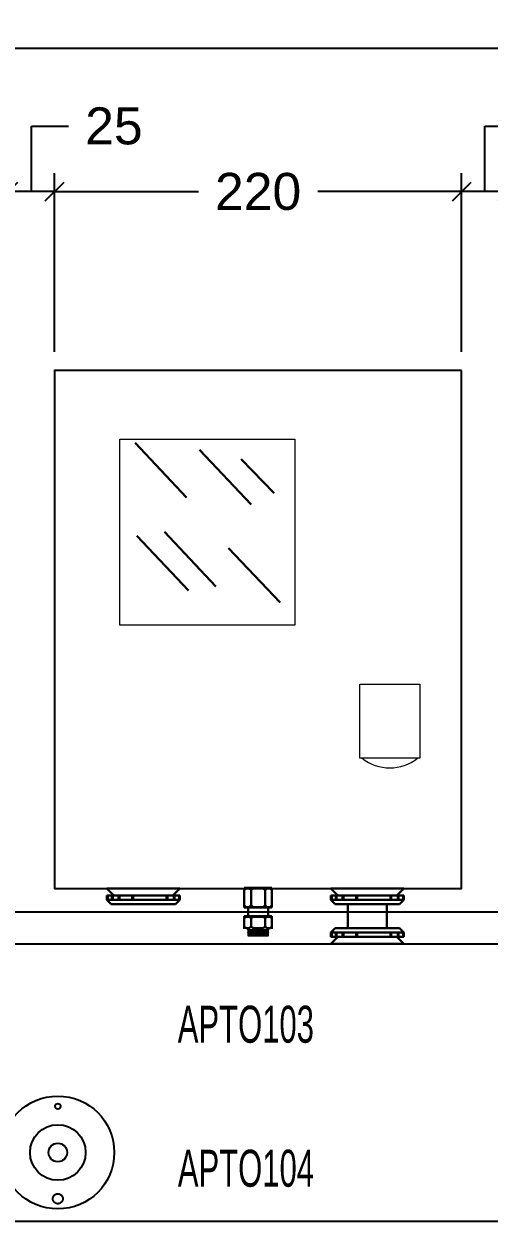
# Model space of a CAD drawing. Header units: millimetres. Extents: x 425 to 646, y 332 to 411.
# Drawn here: x 431.723 to 431.974, y 335.374 to 336.018 of the extents above; entities that cross this region are included whole.
import ezdxf

# ---------------------------------------------------------------- set-up
doc = ezdxf.new("R2010")
doc.units = ezdxf.units.MM
doc.linetypes.add('HIDDEN', pattern=[0.375, 0.25, -0.125])
for name, color, linetype in [('Cotas', 1, 'Continuous'), ('Elétrico', 5, 'Continuous'), ('QUADROS_E_CAIXAS', 240, 'Continuous'), ('texto', 7, 'Continuous')]:
    doc.layers.add(name, color=color, linetype=linetype)
doc.layers.add('DI-Fios', color=1, linetype='Continuous', lineweight=30)
doc.styles.add('ARIAL', font='arial.ttf')
doc.dimstyles.new('RICARDO-1-10', dxfattribs={"dimtxt": 0.02, "dimasz": 0.01, "dimexe": 0.01, "dimexo": 0.01, "dimgap": 0.01, "dimtad": 0, "dimtih": 1, "dimtoh": 1, "dimdec": 0, "dimlfac": 1000, "dimzin": 0, "dimdsep": 46, "dimtxsty": 'ARIAL', "dimblk": 'OBLIQUE', "dimcen": 0, "dimclrt": 4, "dimadec": 0, "dimazin": 0, "dimtfac": 1, "dimtdec": 0, "dimtofl": 0, "dimtmove": 0, "dimatfit": 3, "dimldrblk": 'CLOSEDBLANK', "dimfxl": 0, "dimtolj": 1, "dimtzin": 0, "dimarcsym": 0})

# ---------------------------------------------------------------- blocks, each defined once
blk = doc.blocks.new('_Oblique')
at = {"color": 0, "linetype": 'ByBlock', "lineweight": -2}
blk.add_line((-0.5, -0.5), (0.5, 0.5), dxfattribs=at)
blk = doc.blocks.new('*D135')
at = {"layer": 'Cotas', "color": 0, "lineweight": -2, "transparency": 16777216}
for p, q in [((431.97166, 335.92725), (431.97166, 335.96267)), ((431.97166, 335.96267), (431.99166, 335.96267)), ((431.95916, 335.84063), (431.95916, 335.93725)), ((431.98416, 335.84063), (431.98416, 335.93725)), ((431.98416, 335.92725), (431.95916, 335.92725))]:
    blk.add_line(p, q, dxfattribs=at)
at = {"layer": 'DEFPOINTS', "color": 0, "transparency": 16777216}
for p in [(431.95916, 335.92725), (431.95916, 335.83063), (431.98416, 335.83063)]:
    blk.add_point(p, dxfattribs=at)
at = {"layer": 'Cotas', "color": 0, "lineweight": -2, "transparency": 16777216, "xscale": 0.01, "yscale": 0.01, "zscale": 0.01, "rotation": 180}
blk.add_blockref('_Oblique', (431.95916, 335.92725), dxfattribs=at)
at = {"layer": 'Cotas', "color": 0, "lineweight": -2, "transparency": 16777216, "xscale": 0.01, "yscale": 0.01, "zscale": 0.01}
blk.add_blockref('_Oblique', (431.98416, 335.92725), dxfattribs=at)
at = {"layer": 'Cotas', "color": 4, "transparency": 16777216, "insert": (432.01623, 335.96267), "char_height": 0.02, "attachment_point": 5, "style": 'ARIAL'}
blk.add_mtext('\\A1;25', dxfattribs=at)
blk = doc.blocks.new('_ClosedBlank')
at = {"color": 0, "linetype": 'ByBlock', "lineweight": -2}
for p, q in [((-1, 0.167), (0, 0)), ((-1, 0.167), (-1, -0.167)), ((0, 0), (-1, -0.167))]:
    blk.add_line(p, q, dxfattribs=at)
blk = doc.blocks.new('*D136')
at = {"layer": 'Cotas', "color": 0, "lineweight": -2, "transparency": 16777216}
for p, q in [((431.73916, 335.84063), (431.73916, 335.93725)), ((431.95916, 335.84063), (431.95916, 335.93725)), ((431.73916, 335.92725), (431.81693, 335.92725)), ((431.95916, 335.92725), (431.88139, 335.92725))]:
    blk.add_line(p, q, dxfattribs=at)
at = {"layer": 'DEFPOINTS', "color": 0, "transparency": 16777216}
for p in [(431.73916, 335.92725), (431.73916, 335.83063), (431.95916, 335.83063)]:
    blk.add_point(p, dxfattribs=at)
at = {"layer": 'Cotas', "color": 0, "lineweight": -2, "transparency": 16777216, "xscale": 0.01, "yscale": 0.01, "zscale": 0.01, "rotation": 180}
blk.add_blockref('_Oblique', (431.73916, 335.92725), dxfattribs=at)
at = {"layer": 'Cotas', "color": 0, "lineweight": -2, "transparency": 16777216, "xscale": 0.01, "yscale": 0.01, "zscale": 0.01}
blk.add_blockref('_Oblique', (431.95916, 335.92725), dxfattribs=at)
at = {"layer": 'Cotas', "color": 4, "transparency": 16777216, "insert": (431.84916, 335.92725), "char_height": 0.02, "attachment_point": 5, "style": 'ARIAL'}
blk.add_mtext('\\A1;220', dxfattribs=at)
blk = doc.blocks.new('*D137')
at = {"layer": 'Cotas', "color": 0, "lineweight": -2, "transparency": 16777216}
for p, q in [((431.72666, 335.92725), (431.72666, 335.96267)), ((431.72666, 335.96267), (431.74666, 335.96267)), ((431.71416, 335.84063), (431.71416, 335.93725)), ((431.73916, 335.84063), (431.73916, 335.93725)), ((431.73916, 335.92725), (431.71416, 335.92725))]:
    blk.add_line(p, q, dxfattribs=at)
at = {"layer": 'DEFPOINTS', "color": 0, "transparency": 16777216}
for p in [(431.71416, 335.92725), (431.71416, 335.83063), (431.73916, 335.83063)]:
    blk.add_point(p, dxfattribs=at)
at = {"layer": 'Cotas', "color": 0, "lineweight": -2, "transparency": 16777216, "xscale": 0.01, "yscale": 0.01, "zscale": 0.01, "rotation": 180}
blk.add_blockref('_Oblique', (431.71416, 335.92725), dxfattribs=at)
at = {"layer": 'Cotas', "color": 0, "lineweight": -2, "transparency": 16777216, "xscale": 0.01, "yscale": 0.01, "zscale": 0.01}
blk.add_blockref('_Oblique', (431.73916, 335.92725), dxfattribs=at)
at = {"layer": 'Cotas', "color": 4, "transparency": 16777216, "insert": (431.77123, 335.96267), "char_height": 0.02, "attachment_point": 5, "style": 'ARIAL'}
blk.add_mtext('\\A1;25', dxfattribs=at)
blk = doc.blocks.new('*D163')
at = {"layer": 'Cotas', "color": 0, "lineweight": -2, "transparency": 16777216}
for p, q in [((430.66916, 335.54039), (430.66916, 336.01484)), ((435.17916, 335.54039), (435.17916, 336.01484)), ((430.66916, 336.00484), (432.88393, 336.00484)), ((435.17916, 336.00484), (432.96439, 336.00484))]:
    blk.add_line(p, q, dxfattribs=at)
at = {"layer": 'DEFPOINTS', "color": 0, "transparency": 16777216}
for p in [(430.66916, 336.00484), (430.66916, 335.53039), (435.17916, 335.53039)]:
    blk.add_point(p, dxfattribs=at)
at = {"layer": 'Cotas', "color": 0, "lineweight": -2, "transparency": 16777216, "xscale": 0.01, "yscale": 0.01, "zscale": 0.01, "rotation": 180}
blk.add_blockref('_Oblique', (430.66916, 336.00484), dxfattribs=at)
at = {"layer": 'Cotas', "color": 0, "lineweight": -2, "transparency": 16777216, "xscale": 0.01, "yscale": 0.01, "zscale": 0.01}
blk.add_blockref('_Oblique', (435.17916, 336.00484), dxfattribs=at)
at = {"layer": 'Cotas', "color": 4, "transparency": 16777216, "insert": (432.92416, 336.00484), "char_height": 0.02, "attachment_point": 5, "style": 'ARIAL'}
blk.add_mtext('\\A1;4510', dxfattribs=at)

msp = doc.modelspace()

# ---------------------------------------------------------------- hatches: boundary and pattern name
at = {"layer": 'DI-Fios', "linetype": 'Continuous', "lineweight": 0}
for points in [[(431.8539, 335.55063), (431.85567, 335.55063), (431.85666, 335.54964), (431.85666, 335.55088), (431.84166, 335.55088), (431.84166, 335.54964), (431.84265, 335.55063), (431.84442, 335.55063), (431.84541, 335.54964), (431.8464, 335.55063), (431.85192, 335.55063), (431.85291, 335.54964)], [(431.8539, 335.55063), (431.85567, 335.55063), (431.85666, 335.54964), (431.85666, 335.55088), (431.84166, 335.55088), (431.84166, 335.54964), (431.84265, 335.55063), (431.84442, 335.55063), (431.84541, 335.54964), (431.8464, 335.55063), (431.85192, 335.55063), (431.85291, 335.54964)], [(431.85666, 335.54031), (431.85666, 335.54155), (431.85567, 335.54056), (431.8539, 335.54056), (431.85291, 335.54155), (431.85192, 335.54056), (431.8464, 335.54056), (431.84541, 335.54155), (431.84442, 335.54056), (431.84265, 335.54056), (431.84166, 335.54155), (431.84166, 335.54031)]]:
    msp.add_hatch(color=256, dxfattribs=at).paths.add_polyline_path(points)
at = {"layer": 'DI-Fios'}
for points in [[(431.8539, 335.55063), (431.85567, 335.55063), (431.85666, 335.54964), (431.85666, 335.55088), (431.84166, 335.55088), (431.84166, 335.54964), (431.84265, 335.55063), (431.84442, 335.55063), (431.84541, 335.54964), (431.8464, 335.55063), (431.85192, 335.55063), (431.85291, 335.54964)], [(431.85666, 335.54031), (431.85666, 335.54155), (431.85567, 335.54056), (431.8539, 335.54056), (431.85291, 335.54155), (431.85192, 335.54056), (431.8464, 335.54056), (431.84541, 335.54155), (431.84442, 335.54056), (431.84265, 335.54056), (431.84166, 335.54155), (431.84166, 335.54031)]]:
    msp.add_hatch(color=256, dxfattribs=at).paths.add_polyline_path(points)
at = {"layer": 'DI-Fios', "linetype": 'Continuous', "lineweight": 0}
h = msp.add_hatch(color=256, dxfattribs=at)
h.paths.add_polyline_path([(431.85666, 335.52885), (431.85666, 335.53009), (431.85567, 335.5291), (431.8539, 335.5291), (431.85291, 335.53009), (431.85192, 335.5291), (431.8464, 335.5291), (431.84541, 335.53009), (431.84442, 335.5291), (431.84265, 335.5291), (431.84166, 335.53009), (431.84166, 335.52885)])
h.paths.add_polyline_path([(431.84166, 335.5356), (431.84166, 335.53437), (431.84265, 335.53535), (431.84442, 335.53535), (431.84541, 335.53437), (431.8464, 335.53535), (431.85192, 335.53535), (431.85291, 335.53437), (431.8539, 335.53535), (431.85567, 335.53535), (431.85666, 335.53437), (431.85666, 335.5356)])
at = {"layer": 'DI-Fios'}
h = msp.add_hatch(color=256, dxfattribs=at)
h.paths.add_polyline_path([(431.85666, 335.52885), (431.85666, 335.53009), (431.85567, 335.5291), (431.8539, 335.5291), (431.85291, 335.53009), (431.85192, 335.5291), (431.8464, 335.5291), (431.84541, 335.53009), (431.84442, 335.5291), (431.84265, 335.5291), (431.84166, 335.53009), (431.84166, 335.52885)])
h.paths.add_polyline_path([(431.84166, 335.5356), (431.84166, 335.53437), (431.84265, 335.53535), (431.84442, 335.53535), (431.84541, 335.53437), (431.8464, 335.53535), (431.85192, 335.53535), (431.85291, 335.53437), (431.8539, 335.53535), (431.85567, 335.53535), (431.85666, 335.53437), (431.85666, 335.5356)])

# ---------------------------------------------------------------- linework, layer by layer
at = {"layer": 'Cotas', "color": 3, "linetype": 'HIDDEN', "ltscale": 10}
msp.add_line((431.49181, 335.53796), (433.87195, 335.53796), dxfattribs=at)
at = {"layer": 'DI-Fios'}
for p, q in [((431.8105, 335.76202), (431.78266, 335.79144)), ((431.84537, 335.75819), (431.81753, 335.78761)), ((431.84, 335.78274), (431.85792, 335.76427)), ((431.82638, 335.71391), (431.79853, 335.74333)), ((431.81148, 335.71171), (431.78364, 335.74113)), ((431.86104, 335.70512), (431.8332, 335.73454)), ((431.80686, 335.55063), (431.76742, 335.55063)), ((431.77123, 335.54682), (431.76742, 335.55063)), ((431.80305, 335.54682), (431.80686, 335.55063)), ((431.84166, 335.54964), (431.84265, 335.55063)), ((431.84442, 335.55063), (431.84265, 335.55063)), ((431.84541, 335.54964), (431.84441, 335.55064)), ((431.84541, 335.54964), (431.84641, 335.55064)), ((431.84541, 335.54964), (431.84541, 335.54155)), ((431.85192, 335.55063), (431.8464, 335.55063)), ((431.85291, 335.54964), (431.85191, 335.55064)), ((431.85291, 335.54964), (431.85391, 335.55064)), ((431.85291, 335.54964), (431.85291, 335.54155)), ((431.8539, 335.55063), (431.85567, 335.55063)), ((431.85666, 335.54964), (431.85567, 335.55063)), ((431.92792, 335.55063), (431.88847, 335.55063)), ((431.89229, 335.54682), (431.88847, 335.55063)), ((431.92411, 335.54682), (431.92792, 335.55063)), ((431.80686, 335.54682), (431.76742, 335.54682)), ((431.76742, 335.54682), (431.76742, 335.54446)), ((431.80686, 335.54446), (431.76742, 335.54446)), ((431.76978, 335.5421), (431.76742, 335.54446)), ((431.76787, 335.54682), (431.76787, 335.54446)), ((431.7701, 335.54682), (431.7701, 335.54446)), ((431.77056, 335.54682), (431.77056, 335.54446)), ((431.77372, 335.54682), (431.77372, 335.54446)), ((431.77418, 335.54682), (431.77418, 335.54446)), ((431.78113, 335.54682), (431.78113, 335.54446)), ((431.78159, 335.54682), (431.78159, 335.54446)), ((431.79965, 335.54682), (431.79965, 335.54446)), ((431.8001, 335.54682), (431.8001, 335.54446)), ((431.80355, 335.54682), (431.80355, 335.54446)), ((431.80401, 335.54682), (431.80401, 335.54446)), ((431.8045, 335.5421), (431.80686, 335.54446)), ((431.80641, 335.54682), (431.80641, 335.54446)), ((431.80686, 335.54682), (431.80686, 335.54446)), ((431.92792, 335.54682), (431.88847, 335.54682)), ((431.88847, 335.54682), (431.88847, 335.54446)), ((431.92792, 335.54446), (431.88847, 335.54446)), ((431.89084, 335.5421), (431.88847, 335.54446)), ((431.88893, 335.54682), (431.88893, 335.54446)), ((431.89116, 335.54682), (431.89116, 335.54446)), ((431.89161, 335.54682), (431.89161, 335.54446)), ((431.89478, 335.54682), (431.89478, 335.54446)), ((431.89524, 335.54682), (431.89524, 335.54446)), ((431.90219, 335.54682), (431.90219, 335.54446)), ((431.90264, 335.54682), (431.90264, 335.54446)), ((431.92071, 335.54682), (431.92071, 335.54446)), ((431.92116, 335.54682), (431.92116, 335.54446)), ((431.92461, 335.54682), (431.92461, 335.54446)), ((431.92506, 335.54682), (431.92506, 335.54446)), ((431.92556, 335.5421), (431.92792, 335.54446)), ((431.92747, 335.54682), (431.92747, 335.54446)), ((431.92792, 335.54682), (431.92792, 335.54446)), ((431.76978, 335.5421), (431.8045, 335.5421)), ((431.84166, 335.54155), (431.84265, 335.54056)), ((431.84442, 335.54056), (431.84265, 335.54056)), ((431.84541, 335.54155), (431.84441, 335.54055)), ((431.84541, 335.54155), (431.84641, 335.54055)), ((431.85192, 335.54056), (431.8464, 335.54056)), ((431.85291, 335.54155), (431.85191, 335.54055)), ((431.85291, 335.54155), (431.85391, 335.54055)), ((431.8539, 335.54056), (431.85567, 335.54056)), ((431.85666, 335.54155), (431.85567, 335.54056)), ((431.89084, 335.5421), (431.92556, 335.5421)), ((431.8977, 335.5421), (431.8977, 335.52917)), ((431.9187, 335.5421), (431.9187, 335.52917)), ((431.84166, 335.53437), (431.84265, 335.53535)), ((431.84166, 335.53009), (431.84265, 335.5291)), ((431.84442, 335.53535), (431.84265, 335.53535)), ((431.84541, 335.53437), (431.84441, 335.53537)), ((431.84541, 335.53009), (431.84441, 335.52909)), ((431.84541, 335.53437), (431.84641, 335.53537)), ((431.84541, 335.53437), (431.84541, 335.53009)), ((431.84541, 335.53009), (431.84641, 335.52909)), ((431.85192, 335.53535), (431.8464, 335.53535)), ((431.85291, 335.53437), (431.85191, 335.53537)), ((431.85291, 335.53009), (431.85191, 335.52909)), ((431.85291, 335.53437), (431.85391, 335.53537)), ((431.85291, 335.53437), (431.85291, 335.53009)), ((431.85291, 335.53009), (431.85391, 335.52909)), ((431.8539, 335.53535), (431.85567, 335.53535)), ((431.85666, 335.53437), (431.85567, 335.53535)), ((431.85666, 335.53009), (431.85567, 335.5291)), ((431.84442, 335.5291), (431.84265, 335.5291)), ((431.84381, 335.5281), (431.84381, 335.5291)), ((431.84381, 335.5281), (431.84395, 335.528)), ((431.85452, 335.5281), (431.84381, 335.5281)), ((431.85439, 335.52522), (431.84381, 335.5251)), ((431.84395, 335.52521), (431.84381, 335.5251)), ((431.85439, 335.52799), (431.84382, 335.52787)), ((431.84395, 335.52798), (431.84382, 335.52788)), ((431.84382, 335.52787), (431.84395, 335.52777)), ((431.85439, 335.52776), (431.84382, 335.52764)), ((431.84395, 335.52775), (431.84382, 335.52765)), ((431.84382, 335.52763), (431.84395, 335.52754)), ((431.85439, 335.52753), (431.84382, 335.52741)), ((431.84395, 335.52752), (431.84382, 335.52742)), ((431.84382, 335.5274), (431.84395, 335.5273)), ((431.85439, 335.5273), (431.84382, 335.52718)), ((431.84395, 335.52729), (431.84382, 335.52719)), ((431.84382, 335.52717), (431.84395, 335.52707)), ((431.85439, 335.52707), (431.84382, 335.52695)), ((431.84395, 335.52706), (431.84382, 335.52696)), ((431.84382, 335.52694), (431.84395, 335.52684)), ((431.84395, 335.52683), (431.84382, 335.52673)), ((431.85439, 335.52683), (431.84382, 335.52672)), ((431.84382, 335.52671), (431.84395, 335.52661)), ((431.84395, 335.5266), (431.84382, 335.5265)), ((431.85439, 335.5266), (431.84382, 335.52649)), ((431.84382, 335.52648), (431.84395, 335.52638)), ((431.85439, 335.52637), (431.84382, 335.52626)), ((431.84395, 335.52636), (431.84382, 335.52627)), ((431.84382, 335.52625), (431.84395, 335.52615)), ((431.85439, 335.52614), (431.84382, 335.52603)), ((431.84395, 335.52613), (431.84382, 335.52603)), ((431.84382, 335.52602), (431.84395, 335.52592)), ((431.85439, 335.52591), (431.84382, 335.5258)), ((431.84395, 335.5259), (431.84382, 335.5258)), ((431.84382, 335.52579), (431.84395, 335.52569)), ((431.85439, 335.52568), (431.84382, 335.52556)), ((431.84395, 335.52567), (431.84382, 335.52557)), ((431.84382, 335.52556), (431.84395, 335.52546)), ((431.85439, 335.52545), (431.84382, 335.52533)), ((431.84395, 335.52544), (431.84382, 335.52534)), ((431.84382, 335.52533), (431.84395, 335.52523)), ((431.84394, 335.52776), (431.8545, 335.52787)), ((431.84394, 335.52753), (431.8545, 335.52764)), ((431.84394, 335.5273), (431.8545, 335.52741)), ((431.84394, 335.52707), (431.8545, 335.52718)), ((431.84394, 335.52683), (431.8545, 335.52695)), ((431.84394, 335.5266), (431.8545, 335.52672)), ((431.84394, 335.52637), (431.8545, 335.52649)), ((431.84394, 335.52614), (431.8545, 335.52626)), ((431.84394, 335.52591), (431.8545, 335.52603)), ((431.84394, 335.52568), (431.8545, 335.5258)), ((431.84394, 335.52545), (431.8545, 335.52556)), ((431.84394, 335.52522), (431.8545, 335.52533)), ((431.85192, 335.5291), (431.8464, 335.5291)), ((431.8539, 335.5291), (431.85567, 335.5291)), ((431.85452, 335.5281), (431.85438, 335.528)), ((431.85438, 335.52798), (431.85451, 335.52788)), ((431.85451, 335.52787), (431.85438, 335.52777)), ((431.85438, 335.52775), (431.85451, 335.52765)), ((431.85451, 335.52763), (431.85438, 335.52754)), ((431.85438, 335.52752), (431.85451, 335.52742)), ((431.85451, 335.5274), (431.85438, 335.5273)), ((431.85438, 335.52729), (431.85451, 335.52719)), ((431.85451, 335.52717), (431.85438, 335.52707)), ((431.85438, 335.52706), (431.85451, 335.52696)), ((431.85451, 335.52694), (431.85438, 335.52684)), ((431.85438, 335.52683), (431.85451, 335.52673)), ((431.85451, 335.52671), (431.85438, 335.52661)), ((431.85438, 335.5266), (431.85451, 335.5265)), ((431.85451, 335.52648), (431.85438, 335.52638)), ((431.85438, 335.52636), (431.85451, 335.52627)), ((431.85451, 335.52625), (431.85438, 335.52615)), ((431.85438, 335.52613), (431.85451, 335.52603)), ((431.85451, 335.52602), (431.85438, 335.52592)), ((431.85438, 335.5259), (431.85451, 335.5258)), ((431.85451, 335.52579), (431.85438, 335.52569)), ((431.85438, 335.52567), (431.85451, 335.52557)), ((431.85451, 335.52556), (431.85438, 335.52546)), ((431.85438, 335.52544), (431.85451, 335.52534)), ((431.85451, 335.52533), (431.85438, 335.52523)), ((431.85438, 335.52521), (431.85452, 335.5251)), ((431.85452, 335.5281), (431.85452, 335.5291)), ((431.89084, 335.52917), (431.88847, 335.52681)), ((431.92792, 335.52681), (431.88847, 335.52681)), ((431.88847, 335.52444), (431.88847, 335.52681)), ((431.92792, 335.52444), (431.88847, 335.52444)), ((431.89229, 335.52444), (431.88847, 335.52063)), ((431.88893, 335.52444), (431.88893, 335.52681)), ((431.89084, 335.52917), (431.92556, 335.52917)), ((431.89116, 335.52444), (431.89116, 335.52681)), ((431.89161, 335.52444), (431.89161, 335.52681)), ((431.89478, 335.52444), (431.89478, 335.52681)), ((431.89524, 335.52444), (431.89524, 335.52681)), ((431.90219, 335.52444), (431.90219, 335.52681)), ((431.90264, 335.52444), (431.90264, 335.52681)), ((431.92071, 335.52444), (431.92071, 335.52681)), ((431.92116, 335.52444), (431.92116, 335.52681)), ((431.92411, 335.52444), (431.92792, 335.52063)), ((431.92461, 335.52444), (431.92461, 335.52681)), ((431.92506, 335.52444), (431.92506, 335.52681)), ((431.92556, 335.52917), (431.92792, 335.52681)), ((431.92747, 335.52444), (431.92747, 335.52681)), ((431.92792, 335.52444), (431.92792, 335.52681)), ((431.92792, 335.52063), (431.88847, 335.52063))]:
    msp.add_line(p, q, dxfattribs=at)
at = {"layer": 'DI-Fios', "linetype": 'Continuous', "lineweight": 0}
for p, q in [((431.85666, 335.55088), (431.84166, 335.55088)), ((431.84166, 335.55088), (431.84166, 335.54031)), ((431.85666, 335.55088), (431.84166, 335.55088)), ((431.84166, 335.54964), (431.84265, 335.55063)), ((431.84166, 335.54964), (431.84265, 335.55063)), ((431.84442, 335.55063), (431.84265, 335.55063)), ((431.84442, 335.55063), (431.84265, 335.55063)), ((431.84541, 335.54964), (431.84441, 335.55064)), ((431.84541, 335.54964), (431.84441, 335.55064)), ((431.84541, 335.54964), (431.84641, 335.55064)), ((431.84541, 335.54964), (431.84641, 335.55064)), ((431.84541, 335.54964), (431.84541, 335.54155)), ((431.85192, 335.55063), (431.8464, 335.55063)), ((431.85192, 335.55063), (431.8464, 335.55063)), ((431.85291, 335.54964), (431.85191, 335.55064)), ((431.85291, 335.54964), (431.85191, 335.55064)), ((431.85291, 335.54964), (431.85391, 335.55064)), ((431.85291, 335.54964), (431.85391, 335.55064)), ((431.85291, 335.54964), (431.85291, 335.54155)), ((431.8539, 335.55063), (431.85567, 335.55063)), ((431.8539, 335.55063), (431.85567, 335.55063)), ((431.85666, 335.54964), (431.85567, 335.55063)), ((431.85666, 335.54964), (431.85567, 335.55063)), ((431.85666, 335.55088), (431.85666, 335.54031)), ((431.84166, 335.54155), (431.84265, 335.54056)), ((431.85666, 335.54031), (431.84166, 335.54031)), ((431.84442, 335.54056), (431.84265, 335.54056)), ((431.84381, 335.5356), (431.84381, 335.54031)), ((431.84541, 335.54155), (431.84441, 335.54055)), ((431.84541, 335.54155), (431.84641, 335.54055)), ((431.85192, 335.54056), (431.8464, 335.54056)), ((431.85291, 335.54155), (431.85191, 335.54055)), ((431.85291, 335.54155), (431.85391, 335.54055)), ((431.8539, 335.54056), (431.85567, 335.54056)), ((431.85452, 335.5356), (431.85452, 335.54056)), ((431.85666, 335.54155), (431.85567, 335.54056)), ((431.84166, 335.5356), (431.84166, 335.52885)), ((431.85666, 335.5356), (431.84166, 335.5356)), ((431.84166, 335.53437), (431.84265, 335.53535)), ((431.84166, 335.53009), (431.84265, 335.5291)), ((431.84442, 335.53535), (431.84265, 335.53535)), ((431.84541, 335.53437), (431.84441, 335.53537)), ((431.84541, 335.53009), (431.84441, 335.52909)), ((431.84541, 335.53437), (431.84641, 335.53537)), ((431.84541, 335.53437), (431.84541, 335.53009)), ((431.84541, 335.53009), (431.84641, 335.52909)), ((431.85192, 335.53535), (431.8464, 335.53535)), ((431.85291, 335.53437), (431.85191, 335.53537)), ((431.85291, 335.53009), (431.85191, 335.52909)), ((431.85291, 335.53437), (431.85391, 335.53537)), ((431.85291, 335.53437), (431.85291, 335.53009)), ((431.85291, 335.53009), (431.85391, 335.52909)), ((431.8539, 335.53535), (431.85567, 335.53535)), ((431.85666, 335.53437), (431.85567, 335.53535)), ((431.85666, 335.53009), (431.85567, 335.5291)), ((431.85666, 335.5356), (431.85666, 335.52885)), ((431.84442, 335.5291), (431.84265, 335.5291)), ((431.84381, 335.5281), (431.84381, 335.5291)), ((431.85452, 335.5281), (431.84381, 335.5281)), ((431.84381, 335.5281), (431.84395, 335.528)), ((431.85439, 335.52522), (431.84381, 335.5251)), ((431.84395, 335.52521), (431.84381, 335.5251)), ((431.85439, 335.52799), (431.84382, 335.52787)), ((431.84395, 335.52798), (431.84382, 335.52788)), ((431.84382, 335.52787), (431.84395, 335.52777)), ((431.85439, 335.52776), (431.84382, 335.52764)), ((431.84395, 335.52775), (431.84382, 335.52765)), ((431.84382, 335.52763), (431.84395, 335.52754)), ((431.85439, 335.52753), (431.84382, 335.52741)), ((431.84395, 335.52752), (431.84382, 335.52742)), ((431.84382, 335.5274), (431.84395, 335.5273)), ((431.85439, 335.5273), (431.84382, 335.52718)), ((431.84395, 335.52729), (431.84382, 335.52719)), ((431.84382, 335.52717), (431.84395, 335.52707)), ((431.85439, 335.52707), (431.84382, 335.52695)), ((431.84395, 335.52706), (431.84382, 335.52696)), ((431.84382, 335.52694), (431.84395, 335.52684)), ((431.85439, 335.52683), (431.84382, 335.52672)), ((431.84395, 335.52683), (431.84382, 335.52673)), ((431.84382, 335.52671), (431.84395, 335.52661)), ((431.85439, 335.5266), (431.84382, 335.52649)), ((431.84395, 335.5266), (431.84382, 335.5265)), ((431.84382, 335.52648), (431.84395, 335.52638)), ((431.85439, 335.52637), (431.84382, 335.52626)), ((431.84395, 335.52636), (431.84382, 335.52627)), ((431.84382, 335.52625), (431.84395, 335.52615)), ((431.85439, 335.52614), (431.84382, 335.52603)), ((431.84395, 335.52613), (431.84382, 335.52603)), ((431.84382, 335.52602), (431.84395, 335.52592)), ((431.85439, 335.52591), (431.84382, 335.5258)), ((431.84395, 335.5259), (431.84382, 335.5258)), ((431.84382, 335.52579), (431.84395, 335.52569)), ((431.85439, 335.52568), (431.84382, 335.52556)), ((431.84395, 335.52567), (431.84382, 335.52557)), ((431.84382, 335.52556), (431.84395, 335.52546)), ((431.85439, 335.52545), (431.84382, 335.52533)), ((431.84395, 335.52544), (431.84382, 335.52534)), ((431.84382, 335.52533), (431.84395, 335.52523)), ((431.84394, 335.52776), (431.8545, 335.52787)), ((431.84394, 335.52753), (431.8545, 335.52764)), ((431.84394, 335.5273), (431.8545, 335.52741)), ((431.84394, 335.52707), (431.8545, 335.52718)), ((431.84394, 335.52683), (431.8545, 335.52695)), ((431.84394, 335.5266), (431.8545, 335.52672)), ((431.84394, 335.52637), (431.8545, 335.52649)), ((431.84394, 335.52614), (431.8545, 335.52626)), ((431.84394, 335.52591), (431.8545, 335.52603)), ((431.84394, 335.52568), (431.8545, 335.5258)), ((431.84394, 335.52545), (431.8545, 335.52556)), ((431.84394, 335.52522), (431.8545, 335.52533)), ((431.85192, 335.5291), (431.8464, 335.5291)), ((431.8539, 335.5291), (431.85567, 335.5291)), ((431.85452, 335.5281), (431.85438, 335.528)), ((431.85438, 335.52798), (431.85451, 335.52788)), ((431.85451, 335.52787), (431.85438, 335.52777)), ((431.85438, 335.52775), (431.85451, 335.52765)), ((431.85451, 335.52763), (431.85438, 335.52754)), ((431.85438, 335.52752), (431.85451, 335.52742)), ((431.85451, 335.5274), (431.85438, 335.5273)), ((431.85438, 335.52729), (431.85451, 335.52719)), ((431.85451, 335.52717), (431.85438, 335.52707)), ((431.85438, 335.52706), (431.85451, 335.52696)), ((431.85451, 335.52694), (431.85438, 335.52684)), ((431.85438, 335.52683), (431.85451, 335.52673)), ((431.85451, 335.52671), (431.85438, 335.52661)), ((431.85438, 335.5266), (431.85451, 335.5265)), ((431.85451, 335.52648), (431.85438, 335.52638)), ((431.85438, 335.52636), (431.85451, 335.52627)), ((431.85451, 335.52625), (431.85438, 335.52615)), ((431.85438, 335.52613), (431.85451, 335.52603)), ((431.85451, 335.52602), (431.85438, 335.52592)), ((431.85438, 335.5259), (431.85451, 335.5258)), ((431.85451, 335.52579), (431.85438, 335.52569)), ((431.85438, 335.52567), (431.85451, 335.52557)), ((431.85451, 335.52556), (431.85438, 335.52546)), ((431.85438, 335.52544), (431.85451, 335.52534)), ((431.85451, 335.52533), (431.85438, 335.52523)), ((431.85438, 335.52521), (431.85452, 335.5251)), ((431.85452, 335.5281), (431.85452, 335.5291))]:
    msp.add_line(p, q, dxfattribs=at)
at = {"layer": 'DI-Fios', "linetype": 'Continuous'}
for p, q in [((431.85666, 335.55088), (431.84166, 335.55088)), ((431.84166, 335.55088), (431.84166, 335.54031)), ((431.85666, 335.55088), (431.85666, 335.54031)), ((431.85666, 335.54031), (431.84166, 335.54031)), ((431.84381, 335.5356), (431.84381, 335.54031)), ((431.85452, 335.5356), (431.85452, 335.54056)), ((431.84166, 335.5356), (431.84166, 335.52885)), ((431.85666, 335.5356), (431.84166, 335.5356)), ((431.85666, 335.5356), (431.85666, 335.52885))]:
    msp.add_line(p, q, dxfattribs=at)
at = {"layer": 'DI-Fios', "linetype": 'Continuous', "lineweight": 0}
for points in [[(431.86895, 335.69285), (431.77445, 335.69285), (431.77445, 335.79351), (431.86895, 335.79351)], [(431.93657, 335.62111), (431.90407, 335.62111), (431.90407, 335.66111), (431.93657, 335.66111)]]:
    msp.add_lwpolyline(points, close=True, dxfattribs=at)
for centre, radius, start, end in [((431.92032, 335.63956), 0.02378, 230.88257, 309.11743), ((431.84382, 335.52787), 0.00001, 127.97542, 232.02458), ((431.84382, 335.52764), 0.00001, 127.97542, 232.02458), ((431.84382, 335.52741), 0.00001, 127.97542, 232.02458), ((431.84382, 335.52718), 0.00001, 127.97542, 232.02458), ((431.84382, 335.52695), 0.00001, 127.97542, 232.02458), ((431.84382, 335.52672), 0.00001, 127.97542, 232.02458), ((431.84382, 335.52649), 0.00001, 127.97542, 232.02458), ((431.84382, 335.52626), 0.00001, 127.97542, 232.02458), ((431.84382, 335.52603), 0.00001, 127.97542, 232.02458), ((431.84382, 335.5258), 0.00001, 127.97542, 232.02458), ((431.84382, 335.52556), 0.00001, 127.97542, 232.02458), ((431.84382, 335.52533), 0.00001, 127.97542, 232.02458), ((431.84394, 335.52799), 0.00001, 307.97542, 52.02458), ((431.84394, 335.52776), 0.00001, 307.97542, 52.02458), ((431.84394, 335.52753), 0.00001, 307.97542, 52.02458), ((431.84394, 335.5273), 0.00001, 307.97542, 52.02458), ((431.84394, 335.52707), 0.00001, 307.97542, 52.02458), ((431.84394, 335.52683), 0.00001, 307.97542, 52.02458), ((431.84394, 335.5266), 0.00001, 307.97542, 52.02458), ((431.84394, 335.52637), 0.00001, 307.97542, 52.02458), ((431.84394, 335.52614), 0.00001, 307.97542, 52.02458), ((431.84394, 335.52591), 0.00001, 307.97542, 52.02458), ((431.84394, 335.52568), 0.00001, 307.97542, 52.02458), ((431.84394, 335.52545), 0.00001, 307.97542, 52.02458), ((431.84394, 335.52522), 0.00001, 307.97542, 52.02458), ((431.85439, 335.52799), 0.00001, 127.97542, 232.02458), ((431.85439, 335.52776), 0.00001, 127.97542, 232.02458), ((431.85439, 335.52753), 0.00001, 127.97542, 232.02458), ((431.85439, 335.5273), 0.00001, 127.97542, 232.02458), ((431.85439, 335.52707), 0.00001, 127.97542, 232.02458), ((431.85439, 335.52683), 0.00001, 127.97542, 232.02458), ((431.85439, 335.5266), 0.00001, 127.97542, 232.02458), ((431.85439, 335.52637), 0.00001, 127.97542, 232.02458), ((431.85439, 335.52614), 0.00001, 127.97542, 232.02458), ((431.85439, 335.52591), 0.00001, 127.97542, 232.02458), ((431.85439, 335.52568), 0.00001, 127.97542, 232.02458), ((431.85439, 335.52545), 0.00001, 127.97542, 232.02458), ((431.85439, 335.52522), 0.00001, 127.97542, 232.02458), ((431.8545, 335.52787), 0.00001, 307.97542, 52.02458), ((431.8545, 335.52764), 0.00001, 307.97542, 52.02458), ((431.8545, 335.52741), 0.00001, 307.97542, 52.02458), ((431.8545, 335.52718), 0.00001, 307.97542, 52.02458), ((431.8545, 335.52695), 0.00001, 307.97542, 52.02458), ((431.8545, 335.52672), 0.00001, 307.97542, 52.02458), ((431.8545, 335.52649), 0.00001, 307.97542, 52.02458), ((431.8545, 335.52626), 0.00001, 307.97542, 52.02458), ((431.8545, 335.52603), 0.00001, 307.97542, 52.02458), ((431.8545, 335.5258), 0.00001, 307.97542, 52.02458), ((431.8545, 335.52556), 0.00001, 307.97542, 52.02458), ((431.8545, 335.52533), 0.00001, 307.97542, 52.02458)]:
    msp.add_arc(centre, radius, start, end, dxfattribs=at)
at = {"layer": 'DI-Fios'}
for centre, start, end in [((431.84382, 335.52787), 127.97542, 232.02458), ((431.84382, 335.52764), 127.97542, 232.02458), ((431.84382, 335.52741), 127.97542, 232.02458), ((431.84382, 335.52718), 127.97542, 232.02458), ((431.84382, 335.52695), 127.97542, 232.02458), ((431.84382, 335.52672), 127.97542, 232.02458), ((431.84382, 335.52649), 127.97542, 232.02458), ((431.84382, 335.52626), 127.97542, 232.02458), ((431.84382, 335.52603), 127.97542, 232.02458), ((431.84382, 335.5258), 127.97542, 232.02458), ((431.84382, 335.52556), 127.97542, 232.02458), ((431.84382, 335.52533), 127.97542, 232.02458), ((431.84394, 335.52799), 307.97542, 52.02458), ((431.84394, 335.52776), 307.97542, 52.02458), ((431.84394, 335.52753), 307.97542, 52.02458), ((431.84394, 335.5273), 307.97542, 52.02458), ((431.84394, 335.52707), 307.97542, 52.02458), ((431.84394, 335.52683), 307.97542, 52.02458), ((431.84394, 335.5266), 307.97542, 52.02458), ((431.84394, 335.52637), 307.97542, 52.02458), ((431.84394, 335.52614), 307.97542, 52.02458), ((431.84394, 335.52591), 307.97542, 52.02458), ((431.84394, 335.52568), 307.97542, 52.02458), ((431.84394, 335.52545), 307.97542, 52.02458), ((431.84394, 335.52522), 307.97542, 52.02458), ((431.85439, 335.52799), 127.97542, 232.02458), ((431.85439, 335.52776), 127.97542, 232.02458), ((431.85439, 335.52753), 127.97542, 232.02458), ((431.85439, 335.5273), 127.97542, 232.02458), ((431.85439, 335.52707), 127.97542, 232.02458), ((431.85439, 335.52683), 127.97542, 232.02458), ((431.85439, 335.5266), 127.97542, 232.02458), ((431.85439, 335.52637), 127.97542, 232.02458), ((431.85439, 335.52614), 127.97542, 232.02458), ((431.85439, 335.52591), 127.97542, 232.02458), ((431.85439, 335.52568), 127.97542, 232.02458), ((431.85439, 335.52545), 127.97542, 232.02458), ((431.85439, 335.52522), 127.97542, 232.02458), ((431.8545, 335.52787), 307.97542, 52.02458), ((431.8545, 335.52764), 307.97542, 52.02458), ((431.8545, 335.52741), 307.97542, 52.02458), ((431.8545, 335.52718), 307.97542, 52.02458), ((431.8545, 335.52695), 307.97542, 52.02458), ((431.8545, 335.52672), 307.97542, 52.02458), ((431.8545, 335.52649), 307.97542, 52.02458), ((431.8545, 335.52626), 307.97542, 52.02458), ((431.8545, 335.52603), 307.97542, 52.02458), ((431.8545, 335.5258), 307.97542, 52.02458), ((431.8545, 335.52556), 307.97542, 52.02458), ((431.8545, 335.52533), 307.97542, 52.02458)]:
    msp.add_arc(centre, 0.00001, start, end, dxfattribs=at)
at = {"layer": 'Elétrico'}
for points in [[(431.95916, 335.83063), (431.73916, 335.83063), (431.73916, 335.55063), (431.95916, 335.55063)], [(432.74916, 335.37063), (431.49916, 335.37063), (431.49916, 335.52063), (432.74916, 335.52063)]]:
    msp.add_lwpolyline(points, close=True, dxfattribs=at)
at = {"layer": 'QUADROS_E_CAIXAS', "color": 7, "linetype": 'Continuous', "ltscale": 0.1}
for centre, radius in [((431.74091, 335.4079), 0.0305), ((431.74091, 335.4329), 0.0015), ((431.74091, 335.4079), 0.015), ((431.74091, 335.4079), 0.005)]:
    msp.add_circle(centre, radius, dxfattribs=at)
at = {"layer": 'QUADROS_E_CAIXAS', "color": 7, "linetype": 'HIDDEN', "ltscale": 0.1}
msp.add_circle((431.74091, 335.3829), 0.0027, dxfattribs=at)

# ---------------------------------------------------------------- texts
at = {"layer": 'texto', "style": 'ARIAL', "width": 0.6}
for s, p in [('APTO103', (431.80573, 335.46723)), ('APTO104', (431.80578, 335.38939))]:
    msp.add_text(s, height=0.02, dxfattribs=at).set_placement(p)

# ---------------------------------------------------------------- dimensions: what is measured, and where the dimension line sits
at = {"layer": 'Cotas'}
dim = msp.add_linear_dim(base=(430.66916, 336.00484), p1=(435.17916, 335.53039), p2=(430.66916, 335.53039), angle=180, dimstyle='RICARDO-1-10', dxfattribs=at)
dim.commit()
dim.dimension.update_dxf_attribs({"geometry": '*D163', "text_midpoint": (432.92416, 336.00484)})
for base, p1, p2, picture, middle in [((431.71416, 335.92725), (431.73916, 335.83063), (431.71416, 335.83063), '*D137', (431.75666, 335.96267)), ((431.95916, 335.92725), (431.98416, 335.83063), (431.95916, 335.83063), '*D135', (432.00166, 335.96267)), ((431.73916, 335.92725), (431.95916, 335.83063), (431.73916, 335.83063), '*D136', (431.84916, 335.92725))]:
    dim = msp.add_linear_dim(base=base, p1=p1, p2=p2, angle=180, dimstyle='RICARDO-1-10', override={"dimtmove": 1}, dxfattribs=at)
    dim.commit()
    dim.dimension.update_dxf_attribs({"geometry": picture, "text_midpoint": middle})

doc.saveas('drawing.dxf')
